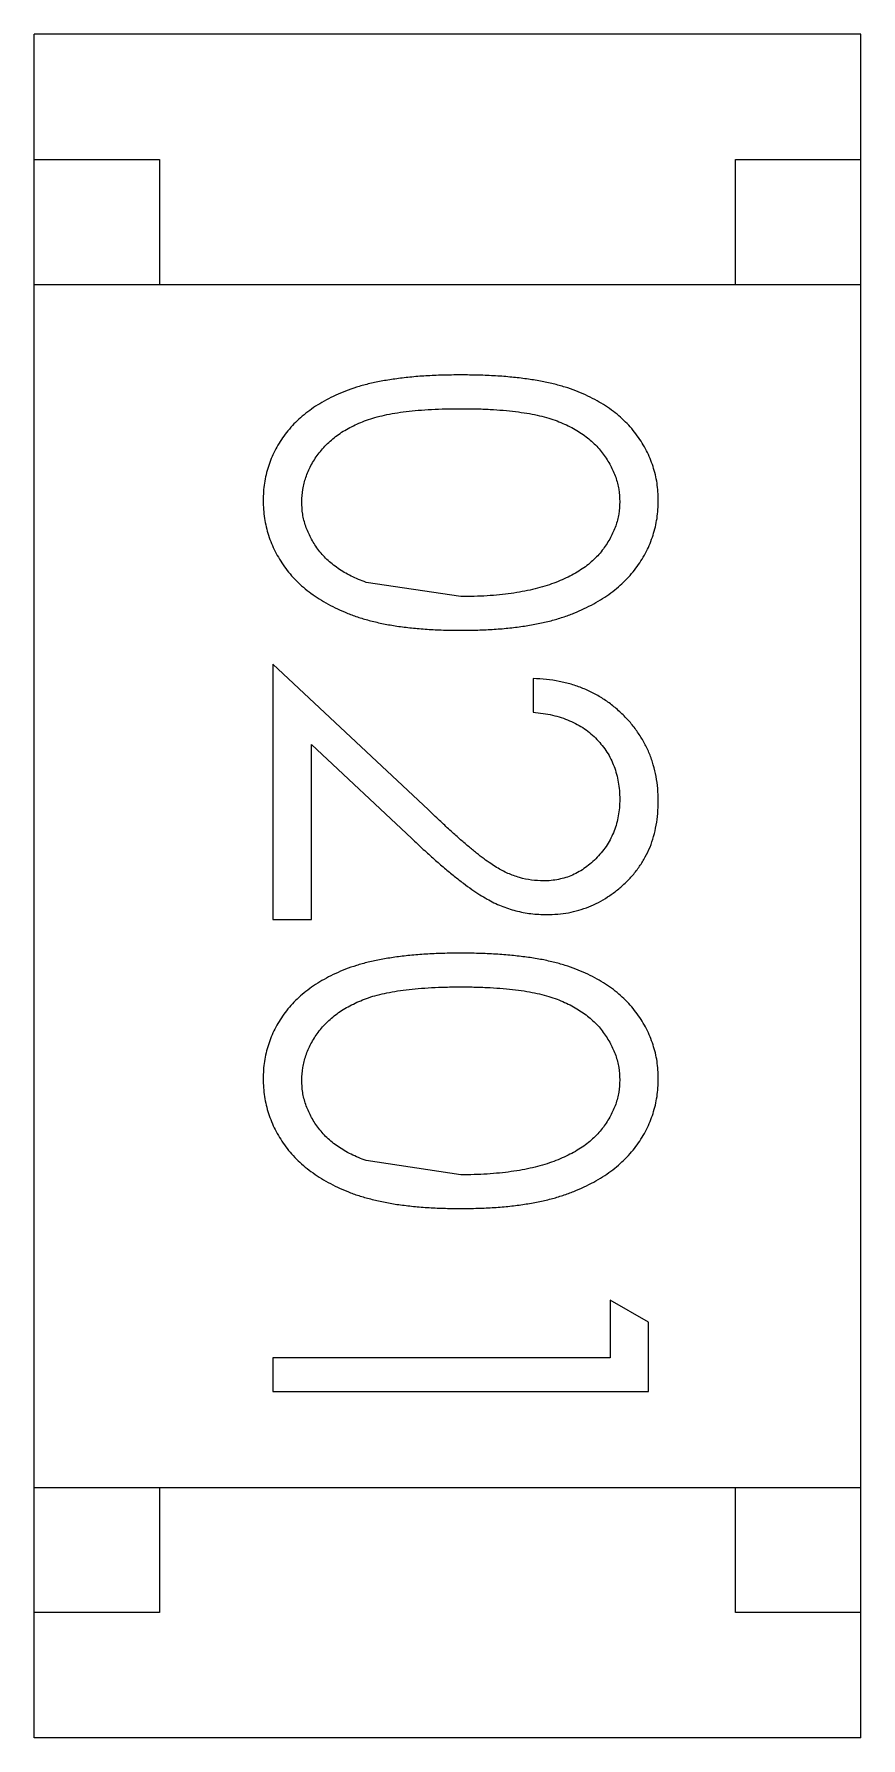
# Model space of a CAD drawing. Header units: millimetres. Extents: x -35.9 to 51.6, y -31.6 to 17.9.
# Drawn here: x 26.992 to 27.322, y -12.314 to -11.634 of the extents above; entities that cross this region are included whole.
import ezdxf

# ---------------------------------------------------------------- set-up
doc = ezdxf.new("R2010")
doc.units = ezdxf.units.MM
doc.header["$LTSCALE"] = 1.21
doc.header["$MEASUREMENT"] = 0
doc.layers.get('0').update_dxf_attribs({"linetype": 'CONTINUOUS'})

msp = doc.modelspace()

# ---------------------------------------------------------------- linework, layer by layer
at = {"color": 7, "linetype": 'Continuous'}
for p, q in [((26.9918, -12.31356), (26.9918, -11.63356)), ((27.3218, -11.63356), (26.9918, -11.63356)), ((27.3218, -12.31356), (27.3218, -11.63356)), ((26.9918, -11.68356), (27.0418, -11.68356)), ((27.0418, -11.68356), (27.0418, -11.73356)), ((27.2718, -11.73356), (27.2718, -11.68356)), ((27.2718, -11.68356), (27.3218, -11.68356)), ((26.9918, -11.73356), (27.3218, -11.73356)), ((27.16208, -11.85806), (27.12437, -11.85238)), ((27.08708, -11.88498), (27.08708, -11.9869)), ((27.14916, -11.94315), (27.08708, -11.88498)), ((27.19093, -11.89075), (27.19093, -11.90421)), ((27.10246, -11.9869), (27.10246, -11.9171)), ((27.10246, -11.9171), (27.14252, -11.95463)), ((27.08708, -11.9869), (27.10246, -11.9869)), ((27.16208, -12.08883), (27.12437, -12.08315)), ((27.23708, -12.14763), (27.2217, -12.13883)), ((27.2217, -12.13883), (27.2217, -12.1619)), ((27.23708, -12.17536), (27.23708, -12.14763)), ((27.08708, -12.1619), (27.08708, -12.17536)), ((27.2217, -12.1619), (27.08708, -12.1619)), ((27.08708, -12.17536), (27.23708, -12.17536)), ((26.9918, -12.21356), (27.3218, -12.21356)), ((27.0418, -12.21356), (27.0418, -12.26356)), ((27.2718, -12.26356), (27.2718, -12.21356)), ((27.0418, -12.26356), (26.9918, -12.26356)), ((27.3218, -12.26356), (27.2718, -12.26356)), ((27.3218, -12.31356), (26.9918, -12.31356))]:
    msp.add_line(p, q, dxfattribs=at)
for points, knots in [([(27.16202, -11.76959), (27.15964, -11.76961), (27.155, -11.76964), (27.14823, -11.76994), (27.14187, -11.77044), (27.13593, -11.77116), (27.1304, -11.77206), (27.12525, -11.77311), (27.12053, -11.77444), (27.11619, -11.77595), (27.11219, -11.77765), (27.10847, -11.77951), (27.105, -11.78152), (27.1018, -11.7837), (27.09883, -11.786), (27.0961, -11.78847), (27.09367, -11.79113), (27.09147, -11.79392), (27.08955, -11.79684), (27.08786, -11.79986), (27.0864, -11.80295), (27.08527, -11.80615), (27.08436, -11.80942), (27.0837, -11.81277), (27.08329, -11.81623), (27.08325, -11.81856), (27.08323, -11.81974)], [0, 0, 0, 0, 0.068113, 0.132564, 0.193427, 0.250218, 0.303569, 0.353576, 0.400235, 0.443586, 0.484619, 0.524292, 0.56238, 0.599049, 0.63494, 0.669782, 0.704009, 0.737842, 0.771098, 0.803896, 0.836415, 0.868639, 0.900715, 0.933378, 0.966213, 1, 1, 1, 1]), ([(27.24093, -11.81974), (27.24091, -11.81856), (27.24087, -11.81623), (27.24046, -11.81277), (27.23981, -11.8094), (27.23885, -11.80612), (27.2377, -11.8029), (27.23624, -11.79978), (27.23452, -11.79675), (27.23257, -11.7938), (27.23035, -11.79099), (27.22791, -11.78832), (27.22518, -11.78586), (27.22223, -11.78353), (27.21901, -11.78139), (27.21558, -11.77935), (27.21187, -11.77753), (27.2079, -11.77586), (27.2036, -11.77438), (27.1989, -11.7731), (27.19379, -11.77198), (27.18825, -11.77114), (27.18228, -11.77044), (27.1759, -11.76994), (27.16909, -11.76964), (27.16442, -11.76961), (27.16202, -11.76959)], [0, 0, 0, 0, 0.033742, 0.066533, 0.099153, 0.13154, 0.164087, 0.196563, 0.229707, 0.263315, 0.297504, 0.331686, 0.366482, 0.4021, 0.438958, 0.476748, 0.515985, 0.556589, 0.599519, 0.645765, 0.695487, 0.748721, 0.805687, 0.866754, 0.931405, 1, 1, 1, 1]), ([(27.09862, -11.8202), (27.0987, -11.81854), (27.09887, -11.81524), (27.10017, -11.81037), (27.10224, -11.80563), (27.10462, -11.80186), (27.10692, -11.79901), (27.10884, -11.79695), (27.111, -11.79507), (27.11331, -11.79329), (27.11581, -11.79166), (27.11853, -11.7902), (27.12143, -11.78884), (27.12454, -11.78759), (27.12795, -11.7865), (27.13172, -11.78558), (27.13586, -11.78482), (27.14037, -11.78414), (27.14527, -11.78368), (27.15054, -11.78333), (27.15619, -11.78307), (27.16008, -11.78306), (27.16208, -11.78306)], [0, 0, 0, 0, 0.060034, 0.120278, 0.182348, 0.247919, 0.281641, 0.315701, 0.350322, 0.385703, 0.421819, 0.459196, 0.497866, 0.538301, 0.58121, 0.628183, 0.679403, 0.734699, 0.794074, 0.858416, 0.927049, 1, 1, 1, 1]), ([(27.16208, -11.78306), (27.16409, -11.78306), (27.168, -11.78307), (27.17366, -11.78333), (27.17895, -11.78367), (27.18384, -11.7842), (27.18837, -11.78479), (27.19251, -11.78562), (27.19627, -11.78653), (27.19968, -11.78762), (27.20279, -11.78887), (27.2057, -11.79022), (27.2084, -11.79172), (27.2109, -11.79335), (27.21324, -11.79509), (27.21536, -11.79699), (27.21731, -11.799), (27.21955, -11.80187), (27.22191, -11.80561), (27.22405, -11.81031), (27.22528, -11.81522), (27.22545, -11.81854), (27.22554, -11.8202)], [0, 0, 0, 0, 0.073302, 0.142286, 0.206253, 0.266017, 0.321612, 0.372532, 0.419497, 0.462398, 0.502825, 0.541489, 0.579034, 0.615143, 0.650298, 0.684912, 0.718701, 0.752189, 0.817245, 0.879117, 0.939613, 1, 1, 1, 1]), ([(27.08323, -11.81974), (27.08325, -11.82094), (27.08329, -11.82331), (27.08374, -11.82682), (27.08438, -11.83026), (27.08532, -11.83361), (27.08654, -11.83687), (27.08797, -11.84007), (27.08973, -11.84315), (27.09171, -11.84617), (27.09396, -11.84906), (27.0965, -11.85179), (27.09926, -11.85439), (27.10232, -11.85679), (27.10562, -11.85905), (27.10919, -11.86112), (27.11299, -11.86305), (27.11706, -11.86482), (27.12144, -11.86644), (27.12619, -11.86776), (27.13128, -11.86894), (27.13673, -11.8699), (27.14255, -11.8706), (27.14872, -11.87115), (27.15526, -11.87144), (27.15973, -11.87149), (27.16202, -11.87152)], [0, 0, 0, 0, 0.033824, 0.067298, 0.10028, 0.133019, 0.165736, 0.198792, 0.232372, 0.266409, 0.301016, 0.336196, 0.371972, 0.408574, 0.446394, 0.485225, 0.525372, 0.567224, 0.611081, 0.65775, 0.70702, 0.759235, 0.814484, 0.873227, 0.934937, 1, 1, 1, 1]), ([(27.12437, -11.85238), (27.12332, -11.85199), (27.12128, -11.85123), (27.11834, -11.8499), (27.11562, -11.84844), (27.1131, -11.84683), (27.11079, -11.84508), (27.10864, -11.84324), (27.10673, -11.84123), (27.10449, -11.83842), (27.10214, -11.83473), (27.10014, -11.83002), (27.09882, -11.82517), (27.09869, -11.82186), (27.09862, -11.8202)], [0, 0, 0, 0, 0.075949, 0.148549, 0.218996, 0.286119, 0.351826, 0.416074, 0.478265, 0.540325, 0.660405, 0.774606, 0.887187, 1, 1, 1, 1]), ([(27.16202, -11.87152), (27.16432, -11.87149), (27.16881, -11.87144), (27.17538, -11.87115), (27.18158, -11.87061), (27.18743, -11.86987), (27.19291, -11.86891), (27.19803, -11.86775), (27.20278, -11.86633), (27.2072, -11.86475), (27.21128, -11.86292), (27.21513, -11.86101), (27.21868, -11.85889), (27.22199, -11.85666), (27.22501, -11.85423), (27.22779, -11.85167), (27.23031, -11.84895), (27.23254, -11.84607), (27.23453, -11.8431), (27.23624, -11.84001), (27.2377, -11.83684), (27.23886, -11.83357), (27.2398, -11.83024), (27.24046, -11.82682), (27.24086, -11.82331), (27.24091, -11.82094), (27.24093, -11.81974)], [0, 0, 0, 0, 0.065278, 0.127205, 0.186168, 0.241675, 0.294115, 0.343609, 0.390387, 0.434463, 0.476646, 0.517002, 0.555936, 0.593716, 0.630057, 0.665601, 0.700745, 0.734917, 0.768681, 0.802087, 0.834849, 0.867433, 0.900138, 0.932806, 0.966212, 1, 1, 1, 1]), ([(27.22554, -11.8202), (27.22545, -11.82183), (27.22528, -11.82512), (27.22405, -11.82997), (27.2219, -11.83464), (27.21956, -11.83838), (27.21727, -11.84125), (27.21526, -11.84329), (27.21305, -11.84525), (27.21056, -11.84705), (27.20785, -11.84874), (27.2049, -11.85029), (27.20173, -11.85175), (27.19831, -11.85307), (27.19463, -11.85422), (27.19073, -11.8553), (27.18655, -11.8561), (27.18215, -11.85685), (27.17748, -11.85735), (27.17257, -11.85781), (27.16741, -11.85799), (27.16388, -11.85803), (27.16208, -11.85806)], [0, 0, 0, 0, 0.059689, 0.119507, 0.181075, 0.246162, 0.279894, 0.314468, 0.350403, 0.387474, 0.426147, 0.466624, 0.508745, 0.553328, 0.600058, 0.649177, 0.700552, 0.754894, 0.811825, 0.871514, 0.934319, 1, 1, 1, 1]), ([(27.24093, -11.93967), (27.24089, -11.93799), (27.24082, -11.9347), (27.24014, -11.92987), (27.23902, -11.92524), (27.2375, -11.92081), (27.23548, -11.9166), (27.23307, -11.91258), (27.23021, -11.90875), (27.22691, -11.90521), (27.2233, -11.90194), (27.2194, -11.89906), (27.21524, -11.89663), (27.21084, -11.8946), (27.20622, -11.89297), (27.20133, -11.89182), (27.19622, -11.89101), (27.19271, -11.89084), (27.19093, -11.89075)], [0, 0, 0, 0, 0.06445, 0.126725, 0.187421, 0.247417, 0.306749, 0.366595, 0.427749, 0.490235, 0.553031, 0.614805, 0.676505, 0.738096, 0.801021, 0.864897, 0.931209, 1, 1, 1, 1]), ([(27.19093, -11.90421), (27.19226, -11.90434), (27.19487, -11.90459), (27.19864, -11.90533), (27.20219, -11.90627), (27.20552, -11.90751), (27.2086, -11.90902), (27.21146, -11.91076), (27.2141, -11.91275), (27.21647, -11.91502), (27.2186, -11.91748), (27.22048, -11.92009), (27.22205, -11.92287), (27.22331, -11.92581), (27.2243, -11.92889), (27.22503, -11.93212), (27.22545, -11.9355), (27.22551, -11.9378), (27.22554, -11.93898)], [0, 0, 0, 0, 0.073648, 0.143686, 0.210962, 0.275557, 0.338064, 0.399311, 0.4594, 0.51934, 0.579024, 0.637809, 0.695959, 0.754122, 0.813113, 0.873453, 0.935561, 1, 1, 1, 1]), ([(27.22554, -11.93898), (27.22551, -11.9401), (27.22545, -11.9423), (27.22502, -11.94553), (27.22433, -11.94863), (27.22334, -11.9516), (27.22207, -11.95444), (27.22053, -11.95714), (27.21868, -11.9597), (27.21659, -11.96211), (27.21432, -11.96431), (27.21189, -11.96622), (27.20937, -11.96787), (27.20674, -11.96922), (27.20398, -11.97025), (27.20113, -11.97096), (27.19817, -11.97144), (27.19616, -11.97149), (27.19513, -11.97152)], [0, 0, 0, 0, 0.068027, 0.133505, 0.19695, 0.26027, 0.322741, 0.384982, 0.448465, 0.513424, 0.578224, 0.640011, 0.700094, 0.760067, 0.819012, 0.877878, 0.938035, 1, 1, 1, 1]), ([(27.19633, -11.98498), (27.19782, -11.98493), (27.20074, -11.98485), (27.20505, -11.98428), (27.2092, -11.98327), (27.21322, -11.98193), (27.21706, -11.98013), (27.22076, -11.97796), (27.22433, -11.97542), (27.22769, -11.97249), (27.23083, -11.96929), (27.23349, -11.96574), (27.2358, -11.96199), (27.23772, -11.95801), (27.23914, -11.95375), (27.24016, -11.94926), (27.24081, -11.94454), (27.24089, -11.94131), (27.24093, -11.93967)], [0, 0, 0, 0, 0.06271, 0.123347, 0.183401, 0.242828, 0.302097, 0.36242, 0.423725, 0.487032, 0.550491, 0.612709, 0.674265, 0.73617, 0.799211, 0.863483, 0.930525, 1, 1, 1, 1]), ([(27.19513, -11.97152), (27.19351, -11.97145), (27.19027, -11.97133), (27.18548, -11.97029), (27.18083, -11.96859), (27.17702, -11.96661), (27.17391, -11.96456), (27.17122, -11.96268), (27.16829, -11.96033), (27.16501, -11.95768), (27.16147, -11.95459), (27.15762, -11.95114), (27.15348, -11.94729), (27.15064, -11.94457), (27.14916, -11.94315)], [0, 0, 0, 0, 0.088014, 0.174976, 0.2638, 0.355443, 0.406413, 0.465519, 0.533076, 0.609353, 0.693899, 0.787171, 0.889197, 1, 1, 1, 1]), ([(27.14252, -11.95463), (27.14406, -11.95607), (27.14703, -11.95884), (27.15138, -11.96279), (27.15551, -11.96634), (27.15939, -11.96954), (27.16301, -11.97239), (27.1664, -11.97486), (27.16955, -11.97696), (27.17337, -11.9793), (27.17812, -11.98161), (27.18402, -11.98353), (27.1901, -11.98476), (27.19425, -11.98491), (27.19633, -11.98498)], [0, 0, 0, 0, 0.09953, 0.192079, 0.277712, 0.357454, 0.429648, 0.495771, 0.555538, 0.608657, 0.707578, 0.804328, 0.901298, 1, 1, 1, 1]), ([(27.16202, -12.00036), (27.15964, -12.00038), (27.155, -12.0004), (27.14823, -12.00071), (27.14187, -12.00121), (27.13593, -12.00193), (27.1304, -12.00283), (27.12525, -12.00388), (27.12053, -12.00521), (27.11619, -12.00672), (27.11219, -12.00842), (27.10847, -12.01028), (27.105, -12.01229), (27.1018, -12.01447), (27.09883, -12.01677), (27.0961, -12.01924), (27.09367, -12.0219), (27.09147, -12.02469), (27.08955, -12.02761), (27.08786, -12.03063), (27.0864, -12.03371), (27.08527, -12.03692), (27.08436, -12.04019), (27.0837, -12.04354), (27.08329, -12.047), (27.08325, -12.04933), (27.08323, -12.05051)], [0, 0, 0, 0, 0.068113, 0.132564, 0.193427, 0.250218, 0.303569, 0.353576, 0.400235, 0.443586, 0.484619, 0.524292, 0.56238, 0.599049, 0.63494, 0.669782, 0.704009, 0.737842, 0.771098, 0.803896, 0.836415, 0.868639, 0.900715, 0.933378, 0.966213, 1, 1, 1, 1]), ([(27.24093, -12.05051), (27.24091, -12.04933), (27.24087, -12.047), (27.24046, -12.04354), (27.23981, -12.04017), (27.23885, -12.03689), (27.2377, -12.03367), (27.23624, -12.03055), (27.23452, -12.02752), (27.23257, -12.02457), (27.23035, -12.02176), (27.22791, -12.01909), (27.22518, -12.01663), (27.22223, -12.0143), (27.21901, -12.01216), (27.21558, -12.01012), (27.21187, -12.0083), (27.2079, -12.00663), (27.2036, -12.00515), (27.1989, -12.00387), (27.19379, -12.00275), (27.18825, -12.0019), (27.18228, -12.00121), (27.1759, -12.00071), (27.16909, -12.0004), (27.16442, -12.00038), (27.16202, -12.00036)], [0, 0, 0, 0, 0.033742, 0.066533, 0.099153, 0.13154, 0.164087, 0.196563, 0.229707, 0.263315, 0.297504, 0.331686, 0.366482, 0.4021, 0.438958, 0.476748, 0.515985, 0.556589, 0.599519, 0.645765, 0.695487, 0.748721, 0.805687, 0.866754, 0.931405, 1, 1, 1, 1]), ([(27.09862, -12.05096), (27.0987, -12.04931), (27.09887, -12.04601), (27.10017, -12.04114), (27.10224, -12.0364), (27.10462, -12.03263), (27.10692, -12.02978), (27.10884, -12.02772), (27.111, -12.02584), (27.11331, -12.02406), (27.11581, -12.02242), (27.11853, -12.02096), (27.12143, -12.01961), (27.12454, -12.01836), (27.12795, -12.01727), (27.13172, -12.01635), (27.13586, -12.01559), (27.14037, -12.01491), (27.14527, -12.01445), (27.15054, -12.0141), (27.15619, -12.01384), (27.16008, -12.01383), (27.16208, -12.01383)], [0, 0, 0, 0, 0.060034, 0.120278, 0.182348, 0.247919, 0.281641, 0.315701, 0.350322, 0.385703, 0.421819, 0.459196, 0.497866, 0.538301, 0.58121, 0.628183, 0.679403, 0.734699, 0.794074, 0.858416, 0.927049, 1, 1, 1, 1]), ([(27.16208, -12.01383), (27.16409, -12.01383), (27.168, -12.01384), (27.17366, -12.0141), (27.17895, -12.01444), (27.18384, -12.01497), (27.18837, -12.01556), (27.19251, -12.01639), (27.19627, -12.0173), (27.19968, -12.01839), (27.20279, -12.01964), (27.2057, -12.02099), (27.2084, -12.02249), (27.2109, -12.02412), (27.21324, -12.02586), (27.21536, -12.02776), (27.21731, -12.02977), (27.21955, -12.03264), (27.22191, -12.03638), (27.22405, -12.04108), (27.22528, -12.04598), (27.22545, -12.04931), (27.22554, -12.05096)], [0, 0, 0, 0, 0.073302, 0.142286, 0.206253, 0.266017, 0.321612, 0.372532, 0.419497, 0.462398, 0.502825, 0.541489, 0.579034, 0.615143, 0.650298, 0.684912, 0.718701, 0.752189, 0.817245, 0.879117, 0.939613, 1, 1, 1, 1]), ([(27.08323, -12.05051), (27.08325, -12.05171), (27.08329, -12.05408), (27.08374, -12.05759), (27.08438, -12.06103), (27.08532, -12.06438), (27.08654, -12.06763), (27.08797, -12.07084), (27.08973, -12.07392), (27.09171, -12.07694), (27.09396, -12.07983), (27.0965, -12.08256), (27.09926, -12.08516), (27.10232, -12.08756), (27.10562, -12.08982), (27.10919, -12.09189), (27.11299, -12.09382), (27.11706, -12.09559), (27.12144, -12.09721), (27.12619, -12.09853), (27.13128, -12.09971), (27.13673, -12.10067), (27.14255, -12.10137), (27.14872, -12.10192), (27.15526, -12.1022), (27.15973, -12.10226), (27.16202, -12.10229)], [0, 0, 0, 0, 0.033824, 0.067298, 0.10028, 0.133019, 0.165736, 0.198792, 0.232372, 0.266409, 0.301016, 0.336196, 0.371972, 0.408574, 0.446394, 0.485225, 0.525372, 0.567224, 0.611081, 0.65775, 0.70702, 0.759235, 0.814484, 0.873227, 0.934937, 1, 1, 1, 1]), ([(27.12437, -12.08315), (27.12332, -12.08276), (27.12128, -12.082), (27.11834, -12.08067), (27.11562, -12.07921), (27.1131, -12.0776), (27.11079, -12.07585), (27.10864, -12.07401), (27.10673, -12.07199), (27.10449, -12.06919), (27.10214, -12.0655), (27.10014, -12.06079), (27.09882, -12.05594), (27.09869, -12.05263), (27.09862, -12.05096)], [0, 0, 0, 0, 0.075949, 0.148549, 0.218996, 0.286119, 0.351826, 0.416074, 0.478265, 0.540325, 0.660405, 0.774606, 0.887187, 1, 1, 1, 1]), ([(27.16202, -12.10229), (27.16432, -12.10226), (27.16881, -12.10221), (27.17538, -12.10192), (27.18158, -12.10138), (27.18743, -12.10063), (27.19291, -12.09967), (27.19803, -12.09852), (27.20278, -12.0971), (27.2072, -12.09552), (27.21128, -12.09368), (27.21513, -12.09178), (27.21868, -12.08966), (27.22199, -12.08743), (27.22501, -12.085), (27.22779, -12.08244), (27.23031, -12.07972), (27.23254, -12.07684), (27.23453, -12.07387), (27.23624, -12.07077), (27.2377, -12.06761), (27.23886, -12.06434), (27.2398, -12.06101), (27.24046, -12.05759), (27.24086, -12.05408), (27.24091, -12.05171), (27.24093, -12.05051)], [0, 0, 0, 0, 0.065278, 0.127205, 0.186168, 0.241675, 0.294115, 0.343609, 0.390387, 0.434463, 0.476646, 0.517002, 0.555936, 0.593716, 0.630057, 0.665601, 0.700745, 0.734917, 0.768681, 0.802087, 0.834849, 0.867433, 0.900138, 0.932806, 0.966212, 1, 1, 1, 1]), ([(27.22554, -12.05096), (27.22545, -12.0526), (27.22528, -12.05589), (27.22405, -12.06074), (27.2219, -12.0654), (27.21956, -12.06915), (27.21727, -12.07202), (27.21526, -12.07406), (27.21305, -12.07602), (27.21056, -12.07782), (27.20785, -12.07951), (27.2049, -12.08106), (27.20173, -12.08251), (27.19831, -12.08383), (27.19463, -12.08499), (27.19073, -12.08607), (27.18655, -12.08687), (27.18215, -12.08762), (27.17748, -12.08812), (27.17257, -12.08858), (27.16741, -12.08876), (27.16388, -12.0888), (27.16208, -12.08883)], [0, 0, 0, 0, 0.059689, 0.119507, 0.181075, 0.246162, 0.279894, 0.314468, 0.350403, 0.387474, 0.426147, 0.466624, 0.508745, 0.553328, 0.600058, 0.649177, 0.700552, 0.754894, 0.811825, 0.871514, 0.934319, 1, 1, 1, 1])]:
    msp.add_open_spline(points, degree=3, knots=knots, dxfattribs=at)

doc.saveas('drawing.dxf')
